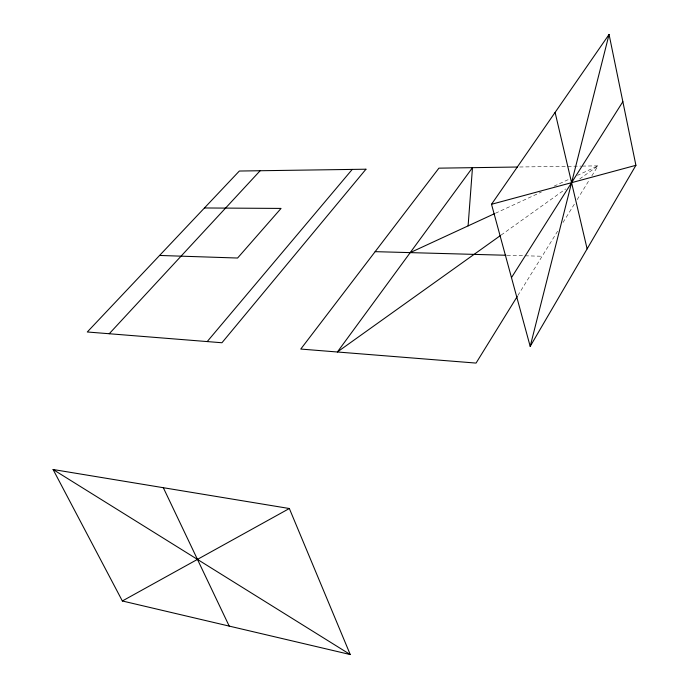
<?xml version="1.0" encoding="UTF-8"?>
<svg xmlns="http://www.w3.org/2000/svg" width="689" height="689" viewBox="0 0 689 689"><rect width="100%" height="100%" fill="white"/><g stroke="black" fill="none" stroke-linecap="round" stroke-linejoin="round"><path stroke-width="0.52" stroke-dasharray="3.44 2.58" d="M517.844 295.521L557.935 230.694M563.016 222.469L574.876 203.298M577.141 199.646L589.56 179.562M591.817 175.91L598.035 165.86L581.938 166.092M501.127 235.061L565.729 188.932M579.699 178.951L598.035 165.86L577.52 175.342M495.451 213.254L541.365 192.042M554.068 186.176L569.7 178.951M519.695 166.996L580.861 166.109M507.035 255.292L524.045 255.757M525.113 255.791L542.122 256.256"/><path stroke-width="1.03" d="M468.098 225.889L472.482 167.677L337.377 351.993L500.257 235.681M530.194 346.378L609.067 34.45L635.913 165.317L530.194 346.378L491.515 204.28L609.067 34.45M517.275 296.434L476.056 363.086L300.766 349.065L438.902 168.159L517.551 167.022M511.479 277.624L622.856 101.688M207.208 341.58L352.234 169.408M109.232 333.743L260.149 170.734M122.349 600.98L289.346 508.516L350.253 654.55L122.349 600.98L53.087 469.502L289.346 508.516M410.213 252.622L494.469 213.702M491.515 204.28L635.913 165.317M204.435 207.975L281.052 208.422L237.584 258.031L159.581 255.455M375.143 251.657L505.967 255.257M53.087 469.502L350.253 654.55M163.319 487.7L229.213 626.103M555.101 112.419L587.123 248.875M365.962 169.21L221.944 342.752L87.288 331.986L239.333 171.036L365.962 169.21"/></g></svg>
